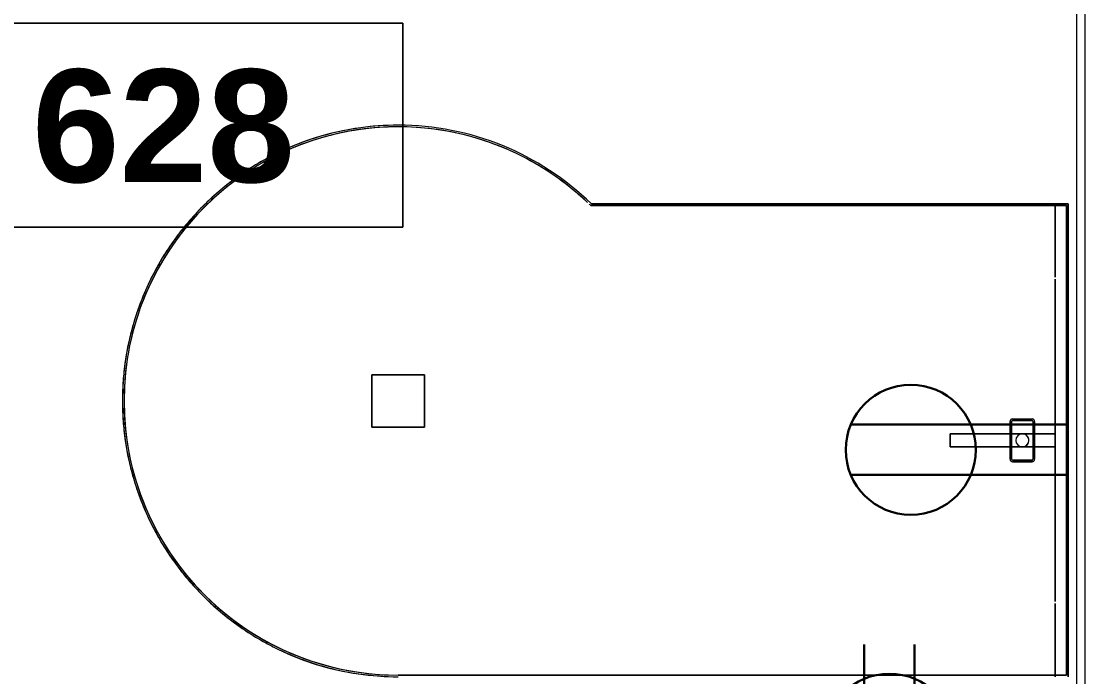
# Model space of a CAD drawing. Header units: inches. Extents: x -1180 to 2011, y -268 to 2143.
# Drawn here: x -859.7 to -778.8, y 1675.5 to 1725.4 of the extents above; entities that cross this region are included whole.
import ezdxf

# ---------------------------------------------------------------- set-up
doc = ezdxf.new("R2010")
doc.units = ezdxf.units.IN
doc.header["$MEASUREMENT"] = 0
for name, color, linetype, lineweight in [('A-ANNO-NOTE', 131, 'Continuous', 13), ('A-AREA-IDEN', 2, 'Continuous', 9), ('A-WALL', 113, 'Continuous', 13), ('A-WALL-PATT', 111, 'Continuous', 13), ('I-FURN', 30, 'Continuous', 9), ('I-FURN-PNLS', 30, 'Continuous', 9), ('I-WALL', 2, 'Continuous', 13)]:
    doc.layers.add(name, color=color, linetype=linetype, lineweight=lineweight)
doc.styles.add('Swis721 Lt BT_B', font='', dxfattribs={"height": 8.583975})
doc.styles.get('Swis721 Lt BT_B').set_extended_font_data('Swis721 Lt BT', bold=True)

# ---------------------------------------------------------------- blocks, each defined once
blk = doc.blocks.new('Zira Wksta 12 - Type 1-V114-6TH FLOOR POWER _ SIGNAL')
at = {"layer": 'I-FURN'}
for p, q in [((-49, -13), (-53, -13)), ((-53, -13), (-53, -17)), ((-53, -17), (-53, -13)), ((-53, -13), (-49, -13)), ((-49, -17), (-49, -13)), ((-49, -13), (-49, -17)), ((-53, -17), (-49, -17)), ((-49, -17), (-53, -17))]:
    blk.add_line(p, q, dxfattribs=at)
at = {"layer": 'I-FURN-PNLS'}
for p, q in [((-36.303, 0), (0, 0)), ((0, 0), (-36.303, 0)), ((-36.303, 0), (0, 0)), ((0, 0), (-1, 0)), ((-1, 0), (-1, -0.122)), ((-1, -0.122), (-1, 0)), ((-1, 0), (0, 0)), ((0, 0), (0, -36)), ((0, -36), (0, 0)), ((0, 0), (0, -36)), ((0, -36), (0, 0)), ((0, 0), (0, -36)), ((-36.354, -0.125), (-0.125, -0.125)), ((-0.125, -0.125), (-36.354, -0.125)), ((-0.125, -0.125), (-36.354, -0.125)), ((-36.354, -0.125), (-0.125, -0.125)), ((-36.303, 0), (0, 0)), ((-1, -0.125), (-1, -3.566)), ((-1, -3.566), (-1, -0.125)), ((-0.125, -0.125), (-0.125, -35.875)), ((-0.125, -35.875), (-0.125, -0.125)), ((-0.125, -35.875), (-0.125, -0.125)), ((-0.125, -0.125), (-0.125, -35.875)), ((0, 0), (0, -36)), ((-1, -3.598), (-1, -5.583)), ((-1, -5.583), (-1, -3.598)), ((-1, -5.738), (-1, -30.262)), ((-1, -17.5), (-1, -5.738)), ((-4.437, -16.562), (-4.437, -19.437)), ((-4.437, -19.437), (-4.437, -16.562)), ((-4.312, -16.562), (-4.312, -16.71)), ((-4.312, -16.71), (-4.312, -16.562)), ((-4.312, -16.745), (-4.312, -19.142)), ((-4.312, -19.142), (-4.312, -16.745)), ((-2.75, -16.375), (-4.25, -16.375)), ((-4.25, -16.375), (-2.75, -16.375)), ((-4.182, -16.5), (-4.25, -16.5)), ((-4.25, -16.5), (-4.182, -16.5)), ((-2.833, -16.5), (-4.167, -16.5)), ((-4.167, -16.5), (-2.833, -16.5)), ((-2.75, -16.5), (-2.818, -16.5)), ((-2.818, -16.5), (-2.75, -16.5)), ((-2.687, -16.71), (-2.687, -16.562)), ((-2.687, -16.562), (-2.687, -16.71)), ((-2.687, -19.142), (-2.687, -16.745)), ((-2.687, -16.745), (-2.687, -19.142)), ((-2.562, -19.437), (-2.562, -16.562)), ((-2.562, -16.562), (-2.562, -19.437)), ((-7.549, -17.5), (-9, -17.5)), ((-9, -17.5), (-9, -18.5)), ((-9, -18.5), (-9, -17.5)), ((-9, -17.5), (-7.549, -17.5)), ((-4.437, -17.5), (-7.527, -17.5)), ((-7.527, -17.5), (-4.437, -17.5)), ((-4.312, -17.5), (-4.437, -17.5)), ((-4.437, -17.5), (-4.312, -17.5)), ((-4.152, -17.5), (-4.312, -17.5)), ((-4.312, -17.5), (-4.152, -17.5)), ((-3.644, -17.5), (-4.112, -17.5)), ((-4.112, -17.5), (-3.644, -17.5)), ((-3.361, -17.5), (-3.639, -17.5)), ((-3.639, -17.5), (-3.361, -17.5)), ((-2.888, -17.5), (-3.356, -17.5)), ((-3.356, -17.5), (-2.888, -17.5)), ((-2.687, -17.5), (-2.848, -17.5)), ((-2.848, -17.5), (-2.687, -17.5)), ((-2.562, -17.5), (-2.687, -17.5)), ((-2.687, -17.5), (-2.562, -17.5)), ((-1, -17.5), (-2.562, -17.5)), ((-2.562, -17.5), (-1, -17.5)), ((-1, -18.5), (-1, -17.5)), ((-1, -17.5), (-1, -18.5)), ((-1, -18.5), (-1, -17.5)), ((-9, -18.5), (-5.891, -18.5)), ((-5.891, -18.5), (-9, -18.5)), ((-5.868, -18.5), (-4.437, -18.5)), ((-4.437, -18.5), (-5.868, -18.5)), ((-4.437, -18.5), (-4.312, -18.5)), ((-4.312, -18.5), (-4.437, -18.5)), ((-4.312, -18.5), (-4.152, -18.5)), ((-4.152, -18.5), (-4.312, -18.5)), ((-4.112, -18.5), (-3.644, -18.5)), ((-3.644, -18.5), (-4.112, -18.5)), ((-3.639, -18.5), (-3.361, -18.5)), ((-3.361, -18.5), (-3.639, -18.5)), ((-3.356, -18.5), (-2.888, -18.5)), ((-2.888, -18.5), (-3.356, -18.5)), ((-2.848, -18.5), (-2.687, -18.5)), ((-2.687, -18.5), (-2.848, -18.5)), ((-2.687, -18.5), (-2.563, -18.5)), ((-2.563, -18.5), (-2.687, -18.5)), ((-2.562, -18.5), (-1, -18.5)), ((-1, -18.5), (-2.562, -18.5)), ((-1, -30.262), (-1, -18.5)), ((-4.312, -19.143), (-4.312, -19.255)), ((-4.312, -19.255), (-4.312, -19.143)), ((-4.312, -19.29), (-4.312, -19.437)), ((-4.312, -19.437), (-4.312, -19.29)), ((-2.687, -19.255), (-2.687, -19.143)), ((-2.687, -19.143), (-2.687, -19.255)), ((-2.687, -19.437), (-2.687, -19.29)), ((-2.687, -19.29), (-2.687, -19.437)), ((-4.25, -19.5), (-4.182, -19.5)), ((-4.182, -19.5), (-4.25, -19.5)), ((-4.25, -19.625), (-2.75, -19.625)), ((-2.75, -19.625), (-4.25, -19.625)), ((-4.167, -19.5), (-2.833, -19.5)), ((-2.833, -19.5), (-4.167, -19.5)), ((-2.818, -19.5), (-2.75, -19.5)), ((-2.75, -19.5), (-2.818, -19.5)), ((-1, -30.417), (-1, -32.402)), ((-1, -32.402), (-1, -30.417)), ((-1, -32.44), (-1, -35.875)), ((-1, -35.875), (-1, -32.44)), ((-0.126, -35.875), (-51, -35.875)), ((-51, -35.875), (-0.126, -35.875)), ((-51, -35.875), (-0.126, -35.875)), ((-0.126, -35.875), (-51, -35.875)), ((-1, -35.877), (-1, -36)), ((-1, -36), (-1, -35.877))]:
    blk.add_line(p, q, dxfattribs=at)
for centre, radius, start, end in [((-51, -15), 21, 90, 270), ((-51, -15), 21, 90, 270), ((-51, -15), 20.875, 90, 180), ((-51, -15), 20.875, 90, 180), ((-51, -15), 20.875, 90, 155.45455), ((-51, -15), 21, 98.38202, 101.16837), ((-51, -15), 21, 98.38202, 101.16837), ((-51, -15), 21, 90, 98.38202), ((-51, -15), 21, 90, 98.38202), ((-51, -15), 20.875, 90, 98.18182), ((-51, -15), 21, 45.58469, 90), ((-51, -15), 21, 45.58469, 90), ((-51, -15), 21, 45.58469, 90), ((-51, -15), 21, 45.58469, 90), ((-51, -15), 20.875, 82.57413, 90), ((-51, -15), 20.875, 46.39454, 90), ((-51, -15), 20.875, 46.39454, 90), ((-51, -15), 20.875, 46.39454, 90), ((-51, -15), 20.875, 67.7224, 82.57413), ((-51, -15), 20.875, 98.18182, 114.54545), ((-51, -15), 21, 106.76444, 110.10307), ((-51, -15), 21, 106.76444, 110.10307), ((-51, -15), 21, 101.16837, 106.76444), ((-51, -15), 21, 101.16837, 106.76444), ((-51, -15), 21, 110.10307, 115.14733), ((-51, -15), 21, 110.10307, 115.14733), ((-51, -15), 20.875, 60.29653, 67.7224), ((-51, -15), 20.875, 114.54545, 147.27273), ((-51, -15), 21, 118.71869, 123.53081), ((-51, -15), 21, 118.71869, 123.53081), ((-51, -15), 21, 115.14733, 118.71869), ((-51, -15), 21, 115.14733, 118.71869), ((-51, -15), 21, 123.53081, 127.22796), ((-51, -15), 21, 123.53081, 127.22796), ((-51, -15), 20.875, 46.39454, 60.29653), ((-51, -15), 21, 127.22796, 131.91499), ((-51, -15), 21, 127.22796, 131.91499), ((-51, -15), 21, 131.91499, 135.6889), ((-51, -15), 21, 131.91499, 135.6889), ((-51, -15), 21, 135.6889, 140.30003), ((-51, -15), 21, 135.6889, 140.30003), ((-51, -15), 20.875, 45.63378, 45.87267), ((-51, -15), 20.875, 45.63378, 45.87267), ((-51, -15), 20.875, 45.63378, 45.87267), ((-51, -15), 20.875, 45.63378, 45.87267), ((-51, -15), 20.875, 45.4448, 45.63378), ((-51, -15), 20.875, 45.4448, 45.63378), ((-51, -15), 20.875, 45.4448, 45.63378), ((-51, -15), 20.875, 45.4448, 45.63378), ((-51, -15), 21, 140.30003, 144.12384), ((-51, -15), 21, 140.30003, 144.12384), ((-51, -15), 21, 144.12384, 148.68613), ((-51, -15), 21, 144.12384, 148.68613), ((-51, -15), 20.875, 147.27273, 155.45455), ((-51, -15), 21, 148.68613, 152.54318), ((-51, -15), 21, 148.68613, 152.54318), ((-51, -15), 21, 152.54318, 157.07354), ((-51, -15), 21, 152.54318, 157.07354), ((-51, -15), 20.875, 155.45455, 171.81818), ((-51, -15), 20.875, 155.45455, 163.63636), ((-51, -15), 21, 157.07354, 158.86974), ((-51, -15), 21, 157.07354, 158.86974), ((-51, -15), 21, 158.94016, 160.95245), ((-51, -15), 21, 158.94016, 160.95245), ((-51, -15), 21, 160.95245, 165.46261), ((-51, -15), 21, 160.95245, 165.46261), ((-51, -15), 20.875, 163.63636, 171.81818), ((-51, -15), 21, 165.46261, 169.35484), ((-51, -15), 21, 165.46261, 169.35484), ((-51, -15), 21, 169.35484, 173.85378), ((-51, -15), 21, 169.35484, 173.85378), ((-51, -15), 20.875, 171.81818, 180), ((-51, -15), 20.875, 171.81818, 180), ((-51, -15), 21, 173.85378, 177.75233), ((-51, -15), 21, 173.85378, 177.75233), ((-51, -15), 21, 177.75233, 180), ((-51, -15), 21, 177.75233, 180), ((-51, -15), 21, 180, 182.24767), ((-51, -15), 21, 180, 182.24767), ((-51, -15), 20.875, 180, 237.27273), ((-51, -15), 20.875, 180, 270), ((-51, -15), 20.875, 180, 270), ((-51, -15), 20.875, 180, 204.54545), ((-51, -15), 21, 182.24767, 186.14622), ((-51, -15), 21, 182.24767, 186.14622), ((-4.25, -16.562), 0.188, 90, 180), ((-4.25, -16.562), 0.188, 165, 180), ((-4.25, -16.562), 0.187, 90, 165), ((-4.25, -16.562), 0.0625, 90, 180), ((-4.25, -16.562), 0.0625, 135, 180), ((-4.25, -16.562), 0.0625, 90, 135), ((-2.75, -16.562), 0.188, 360, 90), ((-2.75, -16.562), 0.188, 15, 90), ((-2.75, -16.562), 0.0625, 60, 90), ((-2.75, -16.562), 0.0625, 0, 90), ((-2.75, -16.562), 0.0625, 15, 60), ((-2.75, -16.562), 0.0625, 360, 15), ((-2.75, -16.562), 0.188, 0, 15), ((-51, -15), 21, 186.14622, 190.64516), ((-51, -15), 21, 186.14622, 190.64516), ((-3.5, -18), 0.5, 90, 270), ((-3.5, -18), 0.5, 90, 270), ((-3.5, -18), 0.5, 270, 90), ((-3.5, -18), 0.5, 45, 90), ((-3.5, -18), 0.5, 270, 45), ((-51, -15), 21, 190.64516, 194.53739), ((-51, -15), 21, 190.64516, 194.53739), ((-4.25, -19.437), 0.188, 180, 270), ((-4.25, -19.437), 0.188, 180, 195), ((-4.25, -19.437), 0.188, 195, 270), ((-4.25, -19.437), 0.0625, 180, 270), ((-4.25, -19.437), 0.0625, 180, 270), ((-2.75, -19.437), 0.188, 270, 360), ((-2.75, -19.437), 0.0625, 270, 0), ((-2.75, -19.437), 0.187, 270, 345), ((-2.75, -19.437), 0.0625, 270, 285), ((-2.75, -19.437), 0.0625, 285, 315), ((-2.75, -19.437), 0.0625, 315, 0), ((-2.75, -19.437), 0.187, 345, 0), ((-51, -15), 21, 194.53739, 199.04755), ((-51, -15), 21, 194.53739, 199.04755), ((-51, -15), 21, 199.04755, 200.954), ((-51, -15), 21, 199.04755, 200.954), ((-51, -15), 21, 201.05984, 202.92646), ((-51, -15), 21, 201.05984, 202.92646), ((-51, -15), 21, 202.92646, 207.45682), ((-51, -15), 21, 202.92646, 207.45682), ((-51, -15), 20.875, 204.54545, 270), ((-51, -15), 21, 207.45682, 209.71408), ((-51, -15), 21, 207.45682, 209.71408), ((-51, -15), 21, 209.7632, 211.31387), ((-51, -15), 21, 209.7632, 211.31387), ((-51, -15), 21, 211.31387, 215.87616), ((-51, -15), 21, 211.31387, 215.87616), ((-51, -15), 21, 215.87616, 219.69997), ((-51, -15), 21, 215.87616, 219.69997), ((-51, -15), 21, 219.69997, 224.3111), ((-51, -15), 21, 219.69997, 224.3111), ((-51, -15), 21, 224.3111, 228.08501), ((-51, -15), 21, 224.3111, 228.08501), ((-51, -15), 21, 228.08501, 232.77204), ((-51, -15), 21, 228.08501, 232.77204), ((-51, -15), 21, 232.77204, 236.46919), ((-51, -15), 21, 232.77204, 236.46919), ((-51, -15), 21, 236.46919, 241.28131), ((-51, -15), 21, 236.46919, 241.28131), ((-51, -15), 20.875, 237.27273, 270), ((-51, -15), 21, 241.28131, 244.85267), ((-51, -15), 21, 241.28131, 244.85267), ((-51, -15), 21, 244.85267, 249.89693), ((-51, -15), 21, 244.85267, 249.89693), ((-51, -15), 21, 249.89693, 253.23556), ((-51, -15), 21, 249.89693, 253.23556), ((-51, -15), 21, 253.23556, 258.83163), ((-51, -15), 21, 253.23556, 258.83163), ((-51, -15), 21, 258.83163, 261.61798), ((-51, -15), 21, 258.83163, 261.61798), ((-51, -15), 21, 261.61798, 270), ((-51, -15), 21, 261.61798, 270)]:
    blk.add_arc(centre, radius, start, end, dxfattribs=at)
blk = doc.blocks.new('Room Tag - Room Name and Number-3379422-6TH FLOOR POWER _ SIGNAL')
at = {"layer": 'A-AREA-IDEN'}
for p, q in [((-0.18806, -0.16357), (-0.18806, -0.00182)), ((-0.18806, -0.00182), (0.18694, -0.00182)), ((0.18694, -0.00182), (-0.18806, -0.00182)), ((-0.18806, -0.00182), (-0.18806, -0.16357)), ((0.18694, -0.00182), (0.18694, -0.16357)), ((0.18694, -0.16357), (0.18694, -0.00182)), ((0.18694, -0.16357), (-0.18806, -0.16357)), ((-0.18806, -0.16357), (0.18694, -0.16357))]:
    blk.add_line(p, q, dxfattribs=at)

msp = doc.modelspace()

# ---------------------------------------------------------------- hatches: boundary and pattern name
at = {"layer": 'A-WALL-PATT', "lineweight": 9}
h = msp.add_hatch(dxfattribs=at)
h.set_pattern_fill('FP_1', color=256, style=0, pattern_type=2)
h.set_pattern_definition([(0, (0, 0), (30.72, 7.68), [1.267, -21.773, 1.267, -21.773, -122.88]), (0, (0, 0), (30.72, 7.68), [-46.08, 1.267, -44.813, 1.267, -21.773, -53.76]), (0, (0, 0), (30.72, 7.68), [-115.2, 1.267, -14.093, 1.267, -37.133]), (120, (11.52, 3.84), (-22.011075, 22.7643), [1.267, -21.773, 1.267, -21.773, -122.88]), (120, (11.52, 3.84), (-22.011075, 22.7643), [-46.08, 1.267, -44.813, 1.267, -21.773, -53.76]), (120, (11.52, 3.84), (-22.011075, 22.7643), [-115.2, 1.267, -14.093, 1.267, -37.133]), (240, (15.36, 19.2), (-8.708925, -30.4443), [1.267, -21.773, 1.267, -21.773, -122.88]), (240, (15.36, 19.2), (-8.708925, -30.4443), [-46.08, 1.267, -44.813, 1.267, -21.773, -53.76]), (240, (15.36, 19.2), (-8.708925, -30.4443), [-115.2, 1.267, -14.093, 1.267, -37.133])])
h.paths.add_polyline_path([(-778.799, 1619.327), (-778.799, 1807.911), (-779.424, 1807.911), (-779.424, 1619.327)], flags=0)

# ---------------------------------------------------------------- linework, layer by layer
at = {"layer": 'A-ANNO-NOTE', "lineweight": 30}
for p, q in [((-780.077, 1694.695), (-796.604, 1694.695)), ((-780.077, 1690.862), (-796.604, 1690.862)), ((-795.581, 1663.605), (-795.581, 1677.952)), ((-791.748, 1663.605), (-791.748, 1677.952))]:
    msp.add_line(p, q, dxfattribs=at)
for centre in [(-792.04, 1692.779), (-793.665, 1670.779)]:
    msp.add_circle(centre, 4.95, dxfattribs=at)
at = {"layer": 'A-WALL'}
msp.add_line((-778.799, 1808.536), (-778.799, 1619.327), dxfattribs=at)
at = {"layer": 'I-WALL'}
msp.add_line((-779.424, 1807.911), (-779.424, 1619.327), dxfattribs=at)

# ---------------------------------------------------------------- block references
at = {"layer": 'A-AREA-IDEN', "xscale": 95.99999999999994, "yscale": 95.99999999999994, "zscale": 95.99999999999994}
msp.add_blockref('Room Tag - Room Name and Number-3379422-6TH FLOOR POWER _ SIGNAL', (-848.649, 1725.43), dxfattribs=at)
at = {"layer": 'I-FURN'}
msp.add_blockref('Zira Wksta 12 - Type 1-V114-6TH FLOOR POWER _ SIGNAL', (-780.049, 1711.497), dxfattribs=at)

# ---------------------------------------------------------------- texts
at = {"layer": 'A-AREA-IDEN', "insert": (-848.924, 1721.742), "char_height": 8.584, "width": 23.004, "attachment_point": 2, "line_spacing_factor": 0.998538, "style": 'Swis721 Lt BT_B'}
msp.add_mtext('628', dxfattribs=at)

doc.saveas('drawing.dxf')
